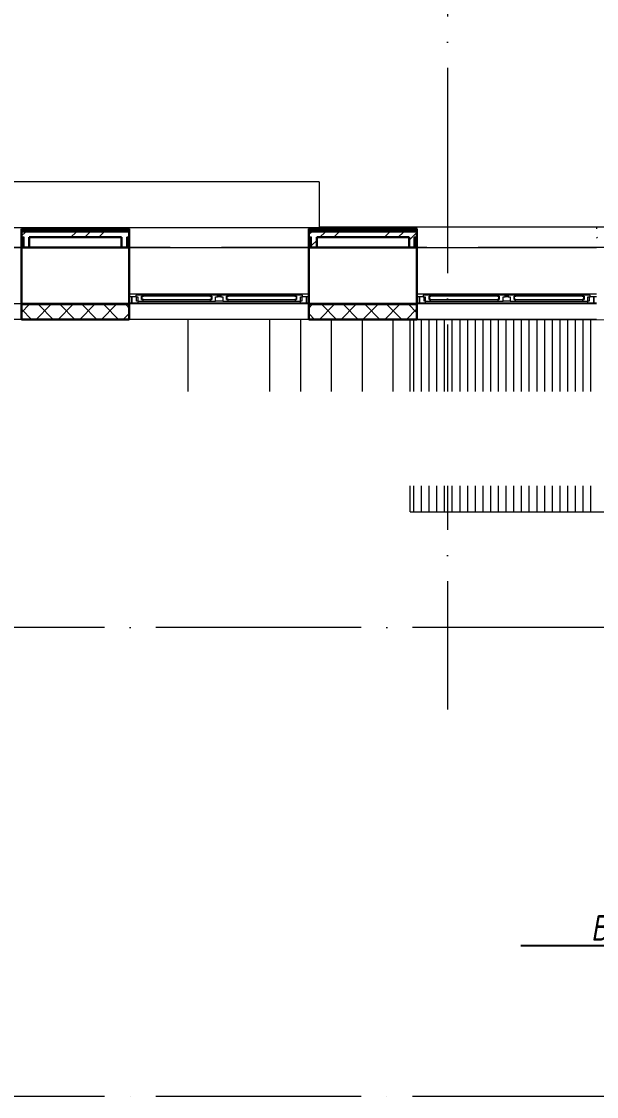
# Model space of a CAD drawing. Header units: millimetres. Extents: x -396912 to 182286, y -43638 to 41610.
# Drawn here: x -39056 to -33456, y 8102 to 18573 of the extents above; entities that cross this region are included whole.
import ezdxf
from ezdxf import colors
from ezdxf.entities.mleader import LeaderData, LeaderLine
from ezdxf.math import Vec2, Vec3

# ---------------------------------------------------------------- set-up
doc = ezdxf.new("R2010")
doc.units = ezdxf.units.MM
doc.linetypes.add('ADSK_Линия сетки', pattern=[25, 20, -2.5, 0, -2.5])
for name, color, linetype, lineweight in [('_ Окна', 7, 'Continuous', 9), ('RC-Выноски', 7, 'Continuous', 0), ('Витраж', 7, 'Continuous', 9), ('Крыша', 7, 'Continuous', 9), ('Крыша штриховка', 7, 'Continuous', 9), ('Лестницы', 252, 'Continuous', 9), ('Ограждение', 252, 'Continuous', 9), ('Окна', 252, 'Continuous', 9), ('Оси', 252, 'Continuous', 9), ('Стены внутренние', 7, 'Continuous', 18), ('Стены наружные', 7, 'Continuous', 18), ('Стены штриховка', 7, 'Continuous', 9)]:
    doc.layers.add(name, color=color, linetype=linetype, lineweight=lineweight)
doc.styles.add('RubezhCAD', font='', dxfattribs={"oblique": 10})
doc.styles.get('RubezhCAD').set_extended_font_data('GOST type A')

# ---------------------------------------------------------------- blocks, each defined once
blk = doc.blocks.new('1 этаж')
at = {"layer": '_ Окна', "color": 251, "lineweight": 18, "true_color": 0x636466}
for p, q in [((-43589, 14989), (-43645, 14989)), ((-43645, 14989), (-43645, 14972)), ((-43588, 14988), (-43589, 14989)), ((-43587, 14989), (-43588, 14988)), ((-43588, 14948), (-43588, 14980)), ((-43588, 14980), (-43570, 14980)), ((-43572, 14989), (-43587, 14989)), ((-43570, 14980), (-43572, 14989)), ((-42920, 14989), (-42923, 14980)), ((-42923, 14980), (-42905, 14980)), ((-42906, 14989), (-42920, 14989)), ((-42905, 14988), (-42906, 14989)), ((-42904, 14989), (-42905, 14988)), ((-42905, 14980), (-42905, 14948)), ((-42848, 14989), (-42904, 14989)), ((-42848, 14972), (-42848, 14989)), ((-42762, 14989), (-42818, 14989)), ((-42818, 14989), (-42818, 14972)), ((-42761, 14988), (-42762, 14989)), ((-42760, 14989), (-42761, 14988)), ((-42761, 14948), (-42761, 14980)), ((-42761, 14980), (-42743, 14980)), ((-42745, 14989), (-42760, 14989)), ((-42743, 14980), (-42745, 14989)), ((-42093, 14989), (-42096, 14980)), ((-42096, 14980), (-42078, 14980)), ((-42079, 14989), (-42093, 14989)), ((-42078, 14988), (-42079, 14989)), ((-42077, 14989), (-42078, 14988)), ((-42078, 14980), (-42078, 14948)), ((-42021, 14989), (-42077, 14989)), ((-42021, 14972), (-42021, 14989)), ((-40789, 14989), (-40845, 14989)), ((-40845, 14989), (-40845, 14972)), ((-40788, 14988), (-40789, 14989)), ((-40787, 14989), (-40788, 14988)), ((-40788, 14948), (-40788, 14980)), ((-40788, 14980), (-40770, 14980)), ((-40772, 14989), (-40787, 14989)), ((-40770, 14980), (-40772, 14989)), ((-40120, 14989), (-40123, 14980)), ((-40123, 14980), (-40105, 14980)), ((-40106, 14989), (-40120, 14989)), ((-40105, 14988), (-40106, 14989)), ((-40104, 14989), (-40105, 14988)), ((-40105, 14980), (-40105, 14948)), ((-40048, 14989), (-40104, 14989)), ((-40048, 14972), (-40048, 14989)), ((-39962, 14989), (-40018, 14989)), ((-40018, 14989), (-40018, 14972)), ((-39961, 14988), (-39962, 14989)), ((-39960, 14989), (-39961, 14988)), ((-39961, 14948), (-39961, 14980)), ((-39961, 14980), (-39943, 14980)), ((-39945, 14989), (-39960, 14989)), ((-39943, 14980), (-39945, 14989)), ((-39293, 14989), (-39296, 14980)), ((-39296, 14980), (-39278, 14980)), ((-39279, 14989), (-39293, 14989)), ((-39278, 14988), (-39279, 14989)), ((-39277, 14989), (-39278, 14988)), ((-39278, 14980), (-39278, 14948)), ((-39221, 14989), (-39277, 14989)), ((-39221, 14972), (-39221, 14989)), ((-43645, 14972), (-43683, 14972)), ((-43683, 14972), (-43683, 14914)), ((-43683, 14914), (-43623, 14914)), ((-43645, 14972), (-43625, 14972)), ((-43637, 14931), (-43637, 14972)), ((-43625, 14931), (-43637, 14931)), ((-43625, 14972), (-43625, 14931)), ((-43625, 14931), (-43574, 14931)), ((-43623, 14914), (-43619, 14931)), ((-43570, 14948), (-43588, 14948)), ((-43574, 14931), (-43570, 14948)), ((-42905, 14948), (-42923, 14948)), ((-42923, 14948), (-42918, 14931)), ((-42918, 14931), (-42868, 14931)), ((-42868, 14931), (-42868, 14972)), ((-42868, 14972), (-42848, 14972)), ((-42818, 14972), (-42798, 14972)), ((-42798, 14972), (-42798, 14931)), ((-42798, 14931), (-42747, 14931)), ((-42743, 14948), (-42761, 14948)), ((-42747, 14931), (-42743, 14948)), ((-42078, 14948), (-42096, 14948)), ((-42096, 14948), (-42091, 14931)), ((-42091, 14931), (-42041, 14931)), ((-42047, 14931), (-42042, 14914)), ((-42042, 14914), (-41983, 14914)), ((-42041, 14931), (-42041, 14972)), ((-42041, 14972), (-42021, 14972)), ((-42029, 14931), (-42041, 14931)), ((-42029, 14972), (-42029, 14931)), ((-41983, 14972), (-42021, 14972)), ((-41983, 14914), (-41983, 14972)), ((-40845, 14972), (-40883, 14972)), ((-40883, 14972), (-40883, 14914)), ((-40883, 14914), (-40823, 14914)), ((-40845, 14972), (-40825, 14972)), ((-40837, 14931), (-40837, 14972)), ((-40825, 14931), (-40837, 14931)), ((-40825, 14972), (-40825, 14931)), ((-40825, 14931), (-40774, 14931)), ((-40823, 14914), (-40819, 14931)), ((-40770, 14948), (-40788, 14948)), ((-40774, 14931), (-40770, 14948)), ((-40105, 14948), (-40123, 14948)), ((-40123, 14948), (-40118, 14931)), ((-40118, 14931), (-40068, 14931)), ((-40068, 14931), (-40068, 14972)), ((-40068, 14972), (-40048, 14972)), ((-40018, 14972), (-39998, 14972)), ((-39998, 14972), (-39998, 14931)), ((-39998, 14931), (-39947, 14931)), ((-39943, 14948), (-39961, 14948)), ((-39947, 14931), (-39943, 14948)), ((-39278, 14948), (-39296, 14948)), ((-39296, 14948), (-39291, 14931)), ((-39291, 14931), (-39241, 14931)), ((-39247, 14931), (-39242, 14914)), ((-39242, 14914), (-39183, 14914)), ((-39241, 14931), (-39241, 14972)), ((-39241, 14972), (-39221, 14972)), ((-39229, 14931), (-39241, 14931)), ((-39229, 14972), (-39229, 14931)), ((-39183, 14972), (-39221, 14972)), ((-39183, 14914), (-39183, 14972))]:
    blk.add_line(p, q, dxfattribs=at)
at = {"layer": '_ Окна', "color": 251, "true_color": 0x636466}
for p, q in [((-43585, 14980), (-43588, 14980)), ((-43588, 14980), (-43588, 14948)), ((-42908, 14980), (-43585, 14980)), ((-43585, 14980), (-43585, 14948)), ((-43585, 14948), (-43585, 14980)), ((-42908, 14948), (-42908, 14980)), ((-42908, 14980), (-42908, 14948)), ((-42905, 14980), (-42908, 14980)), ((-42905, 14948), (-42905, 14980)), ((-42758, 14980), (-42761, 14980)), ((-42761, 14980), (-42761, 14948)), ((-42081, 14980), (-42758, 14980)), ((-42758, 14980), (-42758, 14948)), ((-42758, 14948), (-42758, 14980)), ((-42081, 14948), (-42081, 14980)), ((-42081, 14980), (-42081, 14948)), ((-42078, 14980), (-42081, 14980)), ((-42078, 14948), (-42078, 14980)), ((-40785, 14980), (-40788, 14980)), ((-40788, 14980), (-40788, 14948)), ((-40108, 14980), (-40785, 14980)), ((-40785, 14980), (-40785, 14948)), ((-40785, 14948), (-40785, 14980)), ((-40108, 14948), (-40108, 14980)), ((-40108, 14980), (-40108, 14948)), ((-40105, 14980), (-40108, 14980)), ((-40105, 14948), (-40105, 14980)), ((-39958, 14980), (-39961, 14980)), ((-39961, 14980), (-39961, 14948)), ((-39281, 14980), (-39958, 14980)), ((-39958, 14980), (-39958, 14948)), ((-39958, 14948), (-39958, 14980)), ((-39281, 14948), (-39281, 14980)), ((-39281, 14980), (-39281, 14948)), ((-39278, 14980), (-39281, 14980)), ((-39278, 14948), (-39278, 14980)), ((-43683, 14972), (-43708, 14972)), ((-43708, 14914), (-43683, 14914)), ((-43683, 14914), (-43683, 14972)), ((-43588, 14948), (-43585, 14948)), ((-43585, 14948), (-42908, 14948)), ((-42908, 14948), (-42905, 14948)), ((-42761, 14948), (-42758, 14948)), ((-42758, 14948), (-42081, 14948)), ((-42081, 14948), (-42078, 14948)), ((-41958, 14972), (-41983, 14972)), ((-41983, 14972), (-41983, 14914)), ((-41983, 14914), (-41958, 14914)), ((-40883, 14972), (-40908, 14972)), ((-40908, 14914), (-40883, 14914)), ((-40883, 14914), (-40883, 14972)), ((-40788, 14948), (-40785, 14948)), ((-40785, 14948), (-40108, 14948)), ((-40108, 14948), (-40105, 14948)), ((-39961, 14948), (-39958, 14948)), ((-39958, 14948), (-39281, 14948)), ((-39281, 14948), (-39278, 14948)), ((-39158, 14972), (-39183, 14972)), ((-39183, 14972), (-39183, 14914)), ((-39183, 14914), (-39158, 14914))]:
    blk.add_line(p, q, dxfattribs=at)
at = {"layer": 'Витраж', "color": 251, "true_color": 0x636466}
for p, q in [((-43088, 13139), (-43088, 13154)), ((-43088, 13154), (-43005, 13154)), ((-43005, 13139), (-43088, 13139)), ((-43005, 13154), (-42905, 13154)), ((-42905, 13139), (-43005, 13139)), ((-42905, 13154), (-42805, 13154)), ((-42805, 13139), (-42905, 13139)), ((-42805, 13154), (-42705, 13154)), ((-42705, 13139), (-42805, 13139)), ((-42705, 13154), (-42605, 13154)), ((-42605, 13139), (-42705, 13139)), ((-42605, 13154), (-42505, 13154)), ((-42505, 13139), (-42605, 13139)), ((-42505, 13154), (-42405, 13154)), ((-42405, 13139), (-42505, 13139)), ((-42405, 13154), (-42305, 13154)), ((-42305, 13139), (-42405, 13139)), ((-42305, 13154), (-42205, 13154)), ((-42205, 13139), (-42305, 13139)), ((-42205, 13154), (-42105, 13154)), ((-42105, 13139), (-42205, 13139)), ((-42105, 13154), (-42005, 13154)), ((-42005, 13139), (-42105, 13139)), ((-42005, 13154), (-41905, 13154)), ((-41905, 13139), (-42005, 13139)), ((-41905, 13154), (-41805, 13154)), ((-41805, 13139), (-41905, 13139)), ((-41805, 13154), (-41705, 13154)), ((-41705, 13139), (-41805, 13139)), ((-41705, 13154), (-41605, 13154)), ((-41605, 13139), (-41705, 13139)), ((-41605, 13154), (-41505, 13154)), ((-41505, 13139), (-41605, 13139)), ((-41505, 13154), (-41405, 13154)), ((-41405, 13139), (-41505, 13139)), ((-41405, 13154), (-41305, 13154)), ((-41305, 13139), (-41405, 13139)), ((-41305, 13154), (-41205, 13154)), ((-41205, 13139), (-41305, 13139)), ((-41205, 13154), (-41105, 13154)), ((-41105, 13139), (-41205, 13139)), ((-41105, 13154), (-41005, 13154)), ((-41005, 13139), (-41105, 13139)), ((-41005, 13154), (-40973, 13154)), ((-40973, 13139), (-41005, 13139))]:
    blk.add_line(p, q, dxfattribs=at)
at = {"layer": 'Крыша', "color": 251, "true_color": 0x636466}
for p, q in [((-40973, 14750), (-37173, 14752)), ((-40973, 12879), (-40973, 14750)), ((-40973, 12879), (-37173, 12879))]:
    blk.add_line(p, q, dxfattribs=at)
at = {"layer": 'Крыша штриховка', "color": 251, "linetype": 'Continuous', "true_color": 0x636466}
for p, q in [((-40937, 12879), (-40937, 14750)), ((-40862, 12879), (-40862, 14750)), ((-40787, 12879), (-40787, 14750)), ((-40712, 12879), (-40712, 14750)), ((-40637, 12879), (-40637, 14750)), ((-40562, 12879), (-40562, 14750)), ((-40487, 12879), (-40487, 14750)), ((-40412, 12879), (-40412, 14750)), ((-40337, 12879), (-40337, 14750)), ((-40262, 12879), (-40262, 14750)), ((-40187, 12879), (-40187, 14750)), ((-40112, 12879), (-40112, 14750)), ((-40037, 12879), (-40037, 14750)), ((-39962, 12879), (-39962, 14750)), ((-39887, 12879), (-39887, 14751)), ((-39812, 12879), (-39812, 14751)), ((-39737, 12879), (-39737, 14751)), ((-39662, 12879), (-39662, 14751)), ((-39587, 12879), (-39587, 14751)), ((-39512, 12879), (-39512, 14751)), ((-39437, 12879), (-39437, 14751)), ((-39362, 12879), (-39362, 14751)), ((-39287, 12879), (-39287, 14751)), ((-39212, 12879), (-39212, 14751))]:
    blk.add_line(p, q, dxfattribs=at)
at = {"layer": 'Лестницы', "color": 251, "true_color": 0x636466}
for p, q in [((-43138, 14752), (-43138, 13209)), ((-42338, 13309), (-42338, 14752)), ((-42338, 13309), (-42338, 14752)), ((-42038, 13309), (-42038, 14752)), ((-42038, 13309), (-42038, 14752)), ((-41738, 13309), (-41738, 14752)), ((-41738, 13309), (-41738, 14752)), ((-41438, 13309), (-41438, 14752)), ((-41438, 13309), (-41438, 14752)), ((-41138, 13309), (-41138, 14752)), ((-41138, 13309), (-41138, 14752)), ((-40838, 14750), (-40838, 14752)), ((-40838, 14750), (-40838, 14752)), ((-40538, 14750), (-40538, 14752)), ((-40538, 14750), (-40538, 14752)), ((-40238, 14750), (-40238, 14752)), ((-40238, 14750), (-40238, 14752)), ((-39938, 14750), (-39938, 14752)), ((-39938, 14750), (-39938, 14752)), ((-39638, 14751), (-39638, 14752)), ((-39638, 14751), (-39638, 14752)), ((-43138, 13209), (-42338, 13209)), ((-42338, 13209), (-42338, 13259)), ((-42338, 13209), (-42338, 13259)), ((-42038, 13209), (-42338, 13209)), ((-42038, 13209), (-42038, 13259)), ((-42038, 13209), (-42038, 13259)), ((-41738, 13209), (-42038, 13209)), ((-41738, 13209), (-41738, 13259)), ((-41738, 13209), (-41738, 13259)), ((-41438, 13209), (-41738, 13209)), ((-41438, 13209), (-41438, 13259)), ((-41438, 13209), (-41438, 13259)), ((-41138, 13209), (-41438, 13209)), ((-41138, 13209), (-41138, 13259)), ((-41138, 13209), (-41138, 13259)), ((-40973, 13209), (-41138, 13209))]:
    blk.add_line(p, q, dxfattribs=at)
at = {"layer": 'Ограждение', "color": 251, "true_color": 0x636466}
for p, q in [((-41858, 16094), (-46608, 16094)), ((-41858, 16094), (-41858, 15644)), ((-41858, 15644), (-46608, 15644)), ((-43708, 15634), (-43708, 15644)), ((-41958, 15644), (-41958, 15634)), ((-41858, 15654), (-36033, 15654)), ((-40908, 15634), (-40908, 15654)), ((-40908, 15654), (-39158, 15654)), ((-39158, 15654), (-39158, 15634)), ((-46508, 15454), (-44758, 15454)), ((-43708, 15454), (-41958, 15454)), ((-40908, 15454), (-39158, 15454)), ((-43708, 15004), (-41958, 15004)), ((-40908, 15004), (-39158, 15004)), ((-42345, 13309), (-42638, 13309)), ((-42638, 13259), (-42638, 13309)), ((-42338, 13309), (-42638, 13309)), ((-40973, 13309), (-42345, 13309)), ((-40973, 13309), (-42338, 13309)), ((-42638, 13287), (-42638, 13282)), ((-42638, 13259), (-42345, 13259)), ((-42338, 13259), (-42638, 13259)), ((-42345, 13259), (-40973, 13259)), ((-40973, 13259), (-42338, 13259))]:
    blk.add_line(p, q, dxfattribs=at)
at = {"layer": 'Ограждение', "color": 251, "true_color": 0x636466, "flags": 128}
for points in [[(-42658, 13284), (-42658, 13285), (-42658, 13286), (-42658, 13287), (-42658, 13287), (-42657, 13288), (-42657, 13289), (-42657, 13290), (-42657, 13291), (-42657, 13291), (-42656, 13292), (-42656, 13293), (-42656, 13294), (-42655, 13294), (-42655, 13295), (-42654, 13296), (-42654, 13296), (-42653, 13297), (-42653, 13297), (-42652, 13298), (-42652, 13299), (-42651, 13299), (-42651, 13300), (-42650, 13300), (-42649, 13301), (-42649, 13301), (-42648, 13302), (-42647, 13302), (-42647, 13302), (-42646, 13303), (-42645, 13303), (-42644, 13303), (-42644, 13303), (-42643, 13304), (-42642, 13304), (-42641, 13304), (-42640, 13304), (-42640, 13304), (-42639, 13304), (-42638, 13304), (-42638, 13304)], [(-42638, 13264), (-42639, 13264), (-42639, 13264), (-42640, 13264), (-42641, 13265), (-42642, 13265), (-42643, 13265), (-42643, 13265), (-42644, 13265), (-42645, 13266), (-42646, 13266), (-42646, 13266), (-42647, 13267), (-42648, 13267), (-42648, 13267), (-42649, 13268), (-42650, 13268), (-42650, 13269), (-42651, 13269), (-42652, 13270), (-42652, 13270), (-42653, 13271), (-42653, 13272), (-42654, 13272), (-42654, 13273), (-42655, 13273), (-42655, 13274), (-42655, 13275), (-42656, 13276), (-42656, 13276), (-42656, 13277), (-42657, 13278), (-42657, 13279), (-42657, 13279), (-42657, 13280), (-42658, 13281), (-42658, 13282), (-42658, 13282), (-42658, 13283), (-42658, 13284), (-42658, 13284)]]:
    blk.add_lwpolyline(points, dxfattribs=at)
at = {"layer": 'Ограждение', "color": 251, "true_color": 0x636466}
blk.add_open_spline([(-42338, 13286), (-42338, 13286), (-42338, 13284), (-42338, 13283), (-42338, 13282)], degree=3, dxfattribs=at)
at = {"layer": 'Окна', "color": 251, "true_color": 0x636466}
for p, q in [((-43587, 14989), (-43589, 14989)), ((-42920, 14989), (-43572, 14989)), ((-42904, 14989), (-42906, 14989)), ((-42848, 14989), (-42818, 14989)), ((-42760, 14989), (-42762, 14989)), ((-42093, 14989), (-42745, 14989)), ((-42077, 14989), (-42079, 14989)), ((-40787, 14989), (-40789, 14989)), ((-40120, 14989), (-40772, 14989)), ((-40104, 14989), (-40106, 14989)), ((-40048, 14989), (-40018, 14989)), ((-39960, 14989), (-39962, 14989)), ((-39293, 14989), (-39945, 14989)), ((-39277, 14989), (-39279, 14989)), ((-43623, 14914), (-42042, 14914)), ((-43574, 14931), (-42918, 14931)), ((-42798, 14931), (-42868, 14931)), ((-42818, 14972), (-42848, 14972)), ((-42747, 14931), (-42091, 14931)), ((-40823, 14914), (-39242, 14914)), ((-40774, 14931), (-40118, 14931)), ((-39998, 14931), (-40068, 14931)), ((-40018, 14972), (-40048, 14972)), ((-39947, 14931), (-39291, 14931))]:
    blk.add_line(p, q, dxfattribs=at)
at = {"layer": 'Оси', "color": 251, "linetype": 'ADSK_Линия сетки', "ltscale": 100, "true_color": 0x636466}
for p, q in [((-40608, 32205), (-40608, 10954)), ((-808, 15454), (-72530, 15454)), ((-26450, 11754), (-72530, 11754)), ((-26450, 7184), (-72530, 7184))]:
    blk.add_line(p, q, dxfattribs=at)
at = {"layer": 'Стены внутренние', "color": 251, "lineweight": 30, "true_color": 0x636466}
for p, q in [((-44758, 15454), (-44758, 14904)), ((-43783, 15454), (-44683, 15454)), ((-43708, 14904), (-43708, 15454)), ((-41958, 15454), (-41958, 14904)), ((-40983, 15454), (-41883, 15454)), ((-40908, 14904), (-40908, 15454)), ((-44758, 14904), (-43708, 14904)), ((-44758, 14894), (-44758, 14752)), ((-43708, 14752), (-43708, 14894)), ((-41958, 14904), (-40908, 14904)), ((-41958, 14894), (-41958, 14752)), ((-40908, 14752), (-40908, 14894)), ((-44758, 14752), (-43708, 14752)), ((-41958, 14752), (-40908, 14752))]:
    blk.add_line(p, q, dxfattribs=at)
at = {"layer": 'Стены внутренние', "color": 251, "true_color": 0x636466}
for p, q in [((-44758, 14904), (-46508, 14904)), ((-41958, 14904), (-43708, 14904)), ((-39158, 14904), (-40908, 14904)), ((-44758, 14752), (-46508, 14752)), ((-41958, 14752), (-43708, 14752)), ((-39158, 14752), (-40908, 14752))]:
    blk.add_line(p, q, dxfattribs=at)
at = {"layer": 'Стены внутренние', "color": 251, "linetype": 'Continuous', "lineweight": 9, "true_color": 0x636466}
for p, q in [((-44756, 14893), (-44758, 14889)), ((-44756, 14825), (-44687, 14894)), ((-44614, 14754), (-44474, 14894)), ((-44449, 14754), (-44589, 14894)), ((-44402, 14754), (-44262, 14894)), ((-44237, 14754), (-44377, 14894)), ((-44190, 14754), (-44050, 14894)), ((-44024, 14754), (-44164, 14894)), ((-43978, 14754), (-43838, 14894)), ((-43812, 14754), (-43952, 14894)), ((-43710, 14864), (-43740, 14894)), ((-43708, 14879), (-43710, 14875)), ((-41956, 14867), (-41929, 14894)), ((-41857, 14754), (-41717, 14894)), ((-41691, 14754), (-41831, 14894)), ((-41645, 14754), (-41505, 14894)), ((-41479, 14754), (-41619, 14894)), ((-41432, 14754), (-41292, 14894)), ((-41267, 14754), (-41407, 14894)), ((-41220, 14754), (-41080, 14894)), ((-41055, 14754), (-41195, 14894)), ((-40910, 14822), (-40982, 14894)), ((-44661, 14754), (-44756, 14849)), ((-43766, 14754), (-43710, 14810)), ((-41956, 14800), (-41958, 14804)), ((-41903, 14754), (-41956, 14807)), ((-41008, 14754), (-40910, 14853)), ((-44718, 14754), (-44719, 14752)), ((-43897, 14754), (-43898, 14752)), ((-41459, 14752), (-41460, 14754)), ((-41081, 14754), (-41083, 14752))]:
    blk.add_line(p, q, dxfattribs=at)
at = {"layer": 'Стены наружные', "color": 251, "lineweight": 30, "true_color": 0x636466}
for p, q in [((-43708, 15634), (-44758, 15634)), ((-44758, 15634), (-44758, 15454)), ((-43708, 15454), (-43708, 15634)), ((-40908, 15634), (-41958, 15634)), ((-41958, 15634), (-41958, 15454)), ((-40908, 15454), (-40908, 15634)), ((-44683, 15554), (-43783, 15554)), ((-44683, 15454), (-44683, 15554)), ((-43783, 15554), (-43783, 15454)), ((-41883, 15554), (-40983, 15554)), ((-41883, 15454), (-41883, 15554)), ((-40983, 15554), (-40983, 15454)), ((-44758, 15454), (-44683, 15454)), ((-43783, 15454), (-43708, 15454)), ((-41958, 15454), (-41883, 15454)), ((-40983, 15454), (-40908, 15454)), ((-44758, 14904), (-44758, 14894)), ((-43708, 14894), (-43708, 14904)), ((-41958, 14904), (-41958, 14894)), ((-40908, 14894), (-40908, 14904))]:
    blk.add_line(p, q, dxfattribs=at)
at = {"layer": 'Стены наружные', "color": 251, "linetype": 'Continuous', "lineweight": 9, "true_color": 0x636466}
for p, q in [((-44758, 15566), (-44720, 15604)), ((-44613, 15604), (-44600, 15617)), ((-44600, 15617), (-44588, 15629)), ((-44588, 15629), (-44583, 15634)), ((-44401, 15604), (-44388, 15617)), ((-44388, 15617), (-44376, 15629)), ((-44276, 15554), (-44226, 15604)), ((-44189, 15604), (-44176, 15617)), ((-44176, 15617), (-44164, 15629)), ((-44164, 15629), (-44159, 15634)), ((-44141, 15554), (-44091, 15604)), ((-44006, 15554), (-43956, 15604)), ((-43977, 15604), (-43964, 15617)), ((-43964, 15617), (-43952, 15629)), ((-43764, 15604), (-43752, 15617)), ((-43752, 15617), (-43739, 15629)), ((-43739, 15629), (-43734, 15634)), ((-41958, 15583), (-41936, 15604)), ((-41855, 15604), (-41843, 15617)), ((-41851, 15554), (-41801, 15604)), ((-41843, 15617), (-41830, 15629)), ((-41716, 15554), (-41666, 15604)), ((-41643, 15604), (-41631, 15617)), ((-41631, 15617), (-41618, 15629)), ((-41618, 15629), (-41613, 15634)), ((-41431, 15604), (-41419, 15617)), ((-41419, 15617), (-41406, 15629)), ((-41223, 15554), (-41173, 15604)), ((-41219, 15604), (-41206, 15617)), ((-41206, 15617), (-41194, 15629)), ((-41194, 15629), (-41189, 15634)), ((-41088, 15554), (-41038, 15604)), ((-41007, 15604), (-40994, 15617)), ((-40994, 15617), (-40982, 15629)), ((-41958, 15502), (-41945, 15514)), ((-41945, 15514), (-41933, 15527)), ((-41933, 15473), (-41883, 15523)), ((-40983, 15524), (-40953, 15554)), ((-40953, 15554), (-40908, 15599)), ((-39158, 15544), (-39148, 15554)), ((-44758, 15459), (-44745, 15472)), ((-44745, 15472), (-44733, 15484)), ((-40933, 15466), (-40920, 15479)), ((-40920, 15479), (-40908, 15491))]:
    blk.add_line(p, q, dxfattribs=at)
at = {"layer": 'Стены штриховка', "color": 251, "true_color": 0x636466}
for p, q in [((-44758, 15629), (-43708, 15629)), ((-43708, 15617), (-44758, 15617)), ((-43708, 15604), (-44758, 15604)), ((-41958, 15629), (-40908, 15629)), ((-40908, 15617), (-41958, 15617)), ((-40908, 15604), (-41958, 15604)), ((-44733, 15554), (-44758, 15554)), ((-44745, 15454), (-44745, 15554)), ((-44733, 15454), (-44733, 15554)), ((-43733, 15454), (-43733, 15554)), ((-43708, 15554), (-43733, 15554)), ((-43720, 15454), (-43720, 15554)), ((-41933, 15554), (-41958, 15554)), ((-41945, 15454), (-41945, 15554)), ((-41933, 15454), (-41933, 15554)), ((-40933, 15454), (-40933, 15554)), ((-40908, 15554), (-40933, 15554)), ((-40920, 15454), (-40920, 15554)), ((-43708, 14894), (-44758, 14894)), ((-44756, 14754), (-44756, 14894)), ((-43710, 14894), (-43710, 14754)), ((-40908, 14894), (-41958, 14894)), ((-41956, 14754), (-41956, 14894)), ((-40910, 14894), (-40910, 14754)), ((-43710, 14754), (-44756, 14754)), ((-40910, 14754), (-41956, 14754))]:
    blk.add_line(p, q, dxfattribs=at)
blk = doc.blocks.new('_None')

msp = doc.modelspace()

# ---------------------------------------------------------------- block references
msp.add_blockref('1 этаж', (5702, 918))

# ---------------------------------------------------------------- next in the draw order: leaders
at = {"layer": 'RC-Выноски'}
ml = msp.add_multileader_mtext('Standard', dxfattribs=at)
ml.set_content('ВВГнг(А)-LSLTx 2х1,5\\Pв подвал', color=256, style='RubezhCAD')
ml.set_leader_properties()
ml.set_arrow_properties(name='NONE')
ml.build(insert=Vec2(0, 0))
ml.multileader.update_dxf_attribs({"has_text_frame": 1, "text_left_attachment_type": 6, "text_right_attachment_type": 6, "dogleg_length": 2, "arrow_head_size": 400, "scale": 100})
ctx = ml.context
ctx.base_point, ctx.scale, ctx.char_height, ctx.arrow_head_size, ctx.landing_gap_size, ctx.plane_origin = Vec3(-33701, 9570), 100, 250, 400, 100, Vec3(-525845, -429537)
ctx.left_attachment, ctx.right_attachment, ctx.text_align_type = 6, 6, 1
notes = []
notes.append((ctx, [(1, (1, 1, 0), (-30436, 9570), (-1, 0), 200, [(0, [(-27186, 13435)], 0, [])])]))
ctx.mtext.insert, ctx.mtext.width, ctx.mtext.defined_height, ctx.mtext.alignment, ctx.mtext.flow_direction = Vec3(-32169, 9870), 4286.59, 1161, 2, 5
ctx.mtext.has_bg_fill, ctx.mtext.bg_color, ctx.mtext.bg_scale_factor, ctx.mtext.bg_transparency, ctx.mtext.use_window_bg_color = 1, -1027028792, 1.5, 0, 1
for ctx, leaders in notes:
    for number, flags, end, landing, length, lines in leaders:
        leader = LeaderData()
        leader.index, (leader.has_last_leader_line, leader.has_dogleg_vector, leader.attachment_direction) = number, flags
        leader.last_leader_point, leader.dogleg_vector, leader.dogleg_length = Vec3(end), Vec3(landing), length
        for number, points, colour, breaks in lines:
            line = LeaderLine()
            line.index, line.vertices, line.color, line.breaks = number, Vec3.list(points), colors.encode_raw_color(colour), breaks
            leader.lines.append(line)
        ctx.leaders.append(leader)

# ---------------------------------------------------------------- next in the draw order: leaders
ml = msp.add_multileader_mtext('Standard', dxfattribs=at)
ml.set_content('ВВГнг(А)-LSLTx 2х1,5\\Pс 1 этажа', color=256, style='RubezhCAD')
ml.set_leader_properties()
ml.set_arrow_properties(name='NONE')
ml.build(insert=Vec2(0, 0))
ml.multileader.update_dxf_attribs({"has_text_frame": 1, "text_left_attachment_type": 6, "text_right_attachment_type": 6, "dogleg_length": 2, "arrow_head_size": 400, "scale": 100})
ctx = ml.context
ctx.base_point, ctx.scale, ctx.char_height, ctx.arrow_head_size, ctx.landing_gap_size, ctx.plane_origin = Vec3(-199432, 14544), 100, 250, 400, 100, Vec3(-698623, -430320)
ctx.left_attachment, ctx.right_attachment, ctx.text_align_type = 6, 6, 1
notes = []
notes.append((ctx, [(0, (1, 1, 0), (-199632, 14544), (1, 0), 200, [(0, [(-199964, 12652)], 0, [])])]))
ctx.mtext.insert, ctx.mtext.width, ctx.mtext.defined_height, ctx.mtext.alignment, ctx.mtext.flow_direction = Vec3(-197899, 14844), 3675.15, 1161, 2, 5
ctx.mtext.has_bg_fill, ctx.mtext.bg_color, ctx.mtext.bg_scale_factor, ctx.mtext.bg_transparency, ctx.mtext.use_window_bg_color = 1, -1027028792, 1.5, 0, 1
for ctx, leaders in notes:
    for number, flags, end, landing, length, lines in leaders:
        leader = LeaderData()
        leader.index, (leader.has_last_leader_line, leader.has_dogleg_vector, leader.attachment_direction) = number, flags
        leader.last_leader_point, leader.dogleg_vector, leader.dogleg_length = Vec3(end), Vec3(landing), length
        for number, points, colour, breaks in lines:
            line = LeaderLine()
            line.index, line.vertices, line.color, line.breaks = number, Vec3.list(points), colors.encode_raw_color(colour), breaks
            leader.lines.append(line)
        ctx.leaders.append(leader)

doc.saveas('drawing.dxf')
